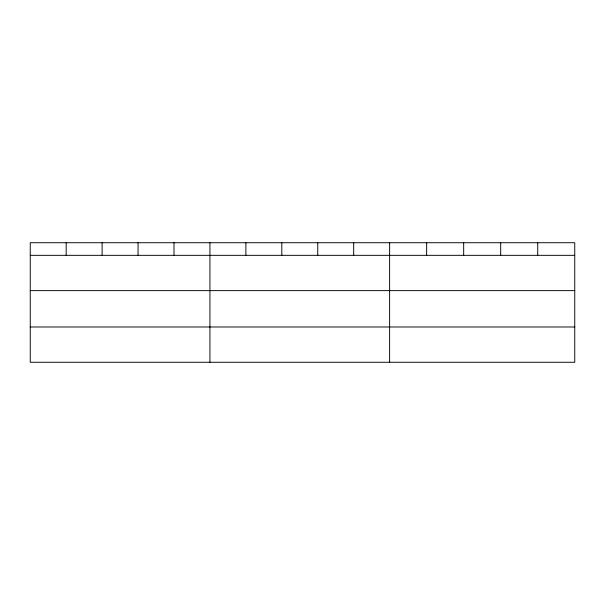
<?xml version="1.0" encoding="UTF-8"?>
<svg xmlns="http://www.w3.org/2000/svg" width="605" height="605" viewBox="0 0 605 605"><rect width="100%" height="100%" fill="white"/><g stroke="black" fill="none" stroke-linecap="round" stroke-linejoin="round"><path stroke-width="0.91" d="M574.75 290.627L574.75 242.726L30.25 242.726L30.25 362.274L574.75 362.274L574.75 290.627L30.25 290.627M30.25 255.333L574.75 255.333M30.25 326.987L574.75 326.987M537.724 242.726L537.724 255.333M500.698 242.726L500.698 255.333M463.672 242.726L463.672 255.333M426.646 242.726L426.646 255.333M389.62 242.726L389.62 362.274M353.683 242.726L353.683 255.333M317.746 242.726L317.746 255.333M281.809 242.726L281.809 255.333M245.872 242.726L245.872 255.333M209.935 242.726L209.935 362.274M173.998 242.726L173.998 255.333M138.061 242.726L138.061 255.333M102.124 242.726L102.124 255.333M66.187 242.726L66.187 255.333"/></g></svg>
